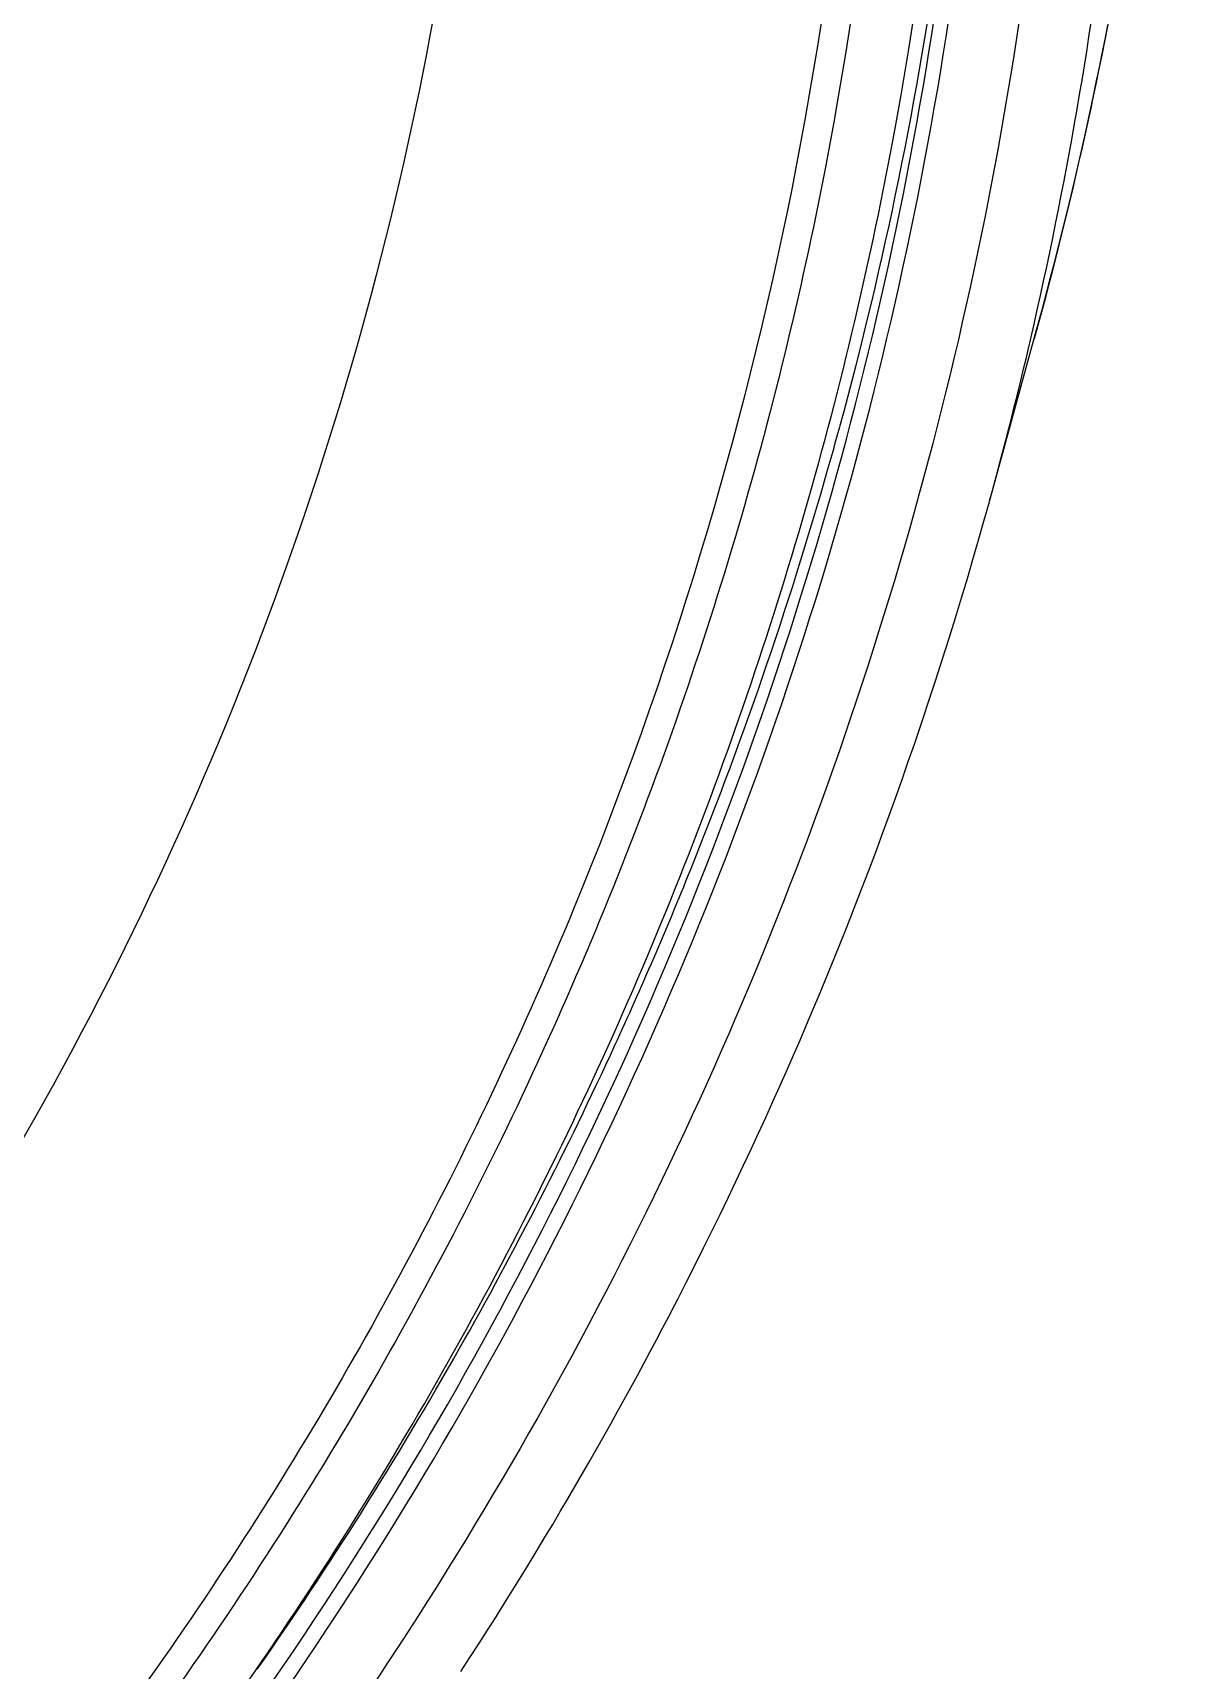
# Model space of a CAD drawing. Extents: x 1777 to 3131, y 3495 to 4487.
# Drawn here: x 2327.91 to 2344.53, y 4068.55 to 4092.01 of the extents above; entities that cross this region are included whole.
import ezdxf

# ---------------------------------------------------------------- set-up
doc = ezdxf.new("R2010")
doc.units = 0
doc.header["$LTSCALE"] = 30
doc.header["$MEASUREMENT"] = 0
doc.layers.add('F3A55-R01_DXF_CONTINUOUS_LINE', color=7, linetype='CONTINUOUS')
doc.layers.add('F3A55-R02_DXF_CONTINUOUS_LINE', color=7, linetype='CONTINUOUS')

msp = doc.modelspace()

# ---------------------------------------------------------------- linework, layer by layer
at = {"layer": 'F3A55-R01_DXF_CONTINUOUS_LINE', "color": 7, "linetype": 'Continuous'}
for p, q in [((2343.271, 4091.916, 0), (2343.311, 4092.119, 0)), ((2343.231, 4091.714, 0), (2343.271, 4091.916, 0)), ((2343.19, 4091.515, 0), (2343.231, 4091.714, 0)), ((2343.15, 4091.321, 0), (2343.19, 4091.515, 0)), ((2343.11, 4091.133, 0), (2343.15, 4091.321, 0)), ((2343.053, 4090.867, 0), (2343.11, 4091.133, 0)), ((2342.999, 4090.618, 0), (2343.053, 4090.867, 0)), ((2342.946, 4090.381, 0), (2342.999, 4090.618, 0)), ((2342.894, 4090.153, 0), (2342.946, 4090.381, 0)), ((2342.826, 4089.861, 0), (2342.894, 4090.153, 0)), ((2342.76, 4089.582, 0), (2342.826, 4089.861, 0)), ((2342.695, 4089.315, 0), (2342.76, 4089.582, 0)), ((2342.618, 4089.005, 0), (2342.695, 4089.315, 0)), ((2342.55, 4088.734, 0), (2342.618, 4089.005, 0)), ((2342.477, 4088.451, 0), (2342.55, 4088.734, 0)), ((2342.443, 4088.321, 0), (2342.477, 4088.451, 0)), ((2342.368, 4088.041, 0), (2342.443, 4088.321, 0)), ((2342.291, 4087.755, 0), (2342.368, 4088.041, 0)), ((2341.613, 4085.295, 0), (2342.291, 4087.755, 0)), ((2341.535, 4085.015, 0), (2341.613, 4085.294, 0)), ((2341.453, 4084.727, 0), (2341.535, 4085.015, 0)), ((2341.378, 4084.468, 0), (2341.453, 4084.727, 0)), ((2341.299, 4084.196, 0), (2341.378, 4084.468, 0)), ((2341.215, 4083.915, 0), (2341.299, 4084.196, 0)), ((2341.127, 4083.629, 0), (2341.215, 4083.915, 0)), ((2341.037, 4083.339, 0), (2341.127, 4083.629, 0)), ((2340.944, 4083.044, 0), (2341.037, 4083.339, 0)), ((2340.848, 4082.744, 0), (2340.944, 4083.044, 0)), ((2340.748, 4082.441, 0), (2340.848, 4082.744, 0)), ((2340.666, 4082.195, 0), (2340.748, 4082.441, 0)), ((2340.582, 4081.947, 0), (2340.666, 4082.195, 0)), ((2340.452, 4081.57, 0), (2340.54, 4081.822, 0)), ((2340.54, 4081.822, 0), (2340.582, 4081.947, 0)), ((2340.363, 4081.315, 0), (2340.452, 4081.57, 0)), ((2340.272, 4081.059, 0), (2340.363, 4081.315, 0)), ((2340.179, 4080.8, 0), (2340.272, 4081.059, 0)), ((2340.083, 4080.539, 0), (2340.179, 4080.8, 0)), ((2339.985, 4080.275, 0), (2340.083, 4080.539, 0)), ((2339.885, 4080.01, 0), (2339.985, 4080.275, 0)), ((2339.783, 4079.742, 0), (2339.885, 4080.01, 0)), ((2339.678, 4079.472, 0), (2339.783, 4079.742, 0)), ((2339.571, 4079.2, 0), (2339.678, 4079.472, 0)), ((2339.461, 4078.925, 0), (2339.571, 4079.2, 0)), ((2339.348, 4078.647, 0), (2339.461, 4078.925, 0)), ((2339.262, 4078.437, 0), (2339.348, 4078.647, 0)), ((2339.174, 4078.226, 0), (2339.262, 4078.437, 0)), ((2339.085, 4078.013, 0), (2339.174, 4078.226, 0)), ((2338.901, 4077.582, 0), (2338.994, 4077.798, 0)), ((2338.994, 4077.798, 0), (2339.085, 4078.013, 0)), ((2338.807, 4077.364, 0), (2338.901, 4077.582, 0)), ((2338.711, 4077.144, 0), (2338.807, 4077.364, 0)), ((2338.612, 4076.923, 0), (2338.711, 4077.144, 0)), ((2338.513, 4076.699, 0), (2338.612, 4076.923, 0)), ((2338.411, 4076.474, 0), (2338.513, 4076.699, 0)), ((2338.307, 4076.247, 0), (2338.411, 4076.474, 0)), ((2338.201, 4076.019, 0), (2338.307, 4076.247, 0)), ((2338.093, 4075.788, 0), (2338.201, 4076.019, 0)), ((2337.983, 4075.555, 0), (2338.093, 4075.788, 0)), ((2337.871, 4075.321, 0), (2337.983, 4075.555, 0)), ((2337.756, 4075.084, 0), (2337.871, 4075.321, 0)), ((2337.639, 4074.846, 0), (2337.756, 4075.084, 0)), ((2337.52, 4074.606, 0), (2337.639, 4074.846, 0)), ((2337.399, 4074.363, 0), (2337.52, 4074.606, 0)), ((2337.275, 4074.119, 0), (2337.399, 4074.363, 0)), ((2336.933, 4073.456, 0), (2337.02, 4073.623, 0)), ((2337.02, 4073.623, 0), (2337.106, 4073.789, 0)), ((2336.844, 4073.288, 0), (2336.933, 4073.456, 0)), ((2336.664, 4072.949, 0), (2336.754, 4073.119, 0)), ((2336.754, 4073.119, 0), (2336.844, 4073.288, 0)), ((2336.571, 4072.778, 0), (2336.664, 4072.949, 0)), ((2336.478, 4072.606, 0), (2336.571, 4072.778, 0)), ((2336.287, 4072.259, 0), (2336.383, 4072.433, 0)), ((2336.383, 4072.433, 0), (2336.478, 4072.606, 0)), ((2336.189, 4072.084, 0), (2336.287, 4072.259, 0)), ((2336.091, 4071.908, 0), (2336.189, 4072.084, 0)), ((2335.889, 4071.552, 0), (2335.99, 4071.731, 0)), ((2335.99, 4071.731, 0), (2336.091, 4071.908, 0)), ((2335.786, 4071.373, 0), (2335.889, 4071.552, 0)), ((2335.681, 4071.192, 0), (2335.786, 4071.373, 0)), ((2335.467, 4070.827, 0), (2335.575, 4071.01, 0)), ((2335.575, 4071.01, 0), (2335.681, 4071.192, 0)), ((2335.358, 4070.643, 0), (2335.467, 4070.827, 0)), ((2335.247, 4070.458, 0), (2335.358, 4070.643, 0)), ((2335.135, 4070.272, 0), (2335.247, 4070.458, 0)), ((2334.905, 4069.895, 0), (2335.021, 4070.084, 0)), ((2335.021, 4070.084, 0), (2335.135, 4070.272, 0)), ((2334.787, 4069.705, 0), (2334.905, 4069.895, 0)), ((2334.668, 4069.514, 0), (2334.787, 4069.705, 0)), ((2334.547, 4069.321, 0), (2334.668, 4069.514, 0)), ((2334.299, 4068.932, 0), (2334.424, 4069.127, 0)), ((2334.424, 4069.127, 0), (2334.547, 4069.321, 0)), ((2334.173, 4068.735, 0), (2334.299, 4068.932, 0)), ((2334.044, 4068.537, 0), (2334.173, 4068.735, 0))]:
    msp.add_line(p, q, dxfattribs=at)
at = {"layer": 'F3A55-R01_DXF_CONTINUOUS_LINE', "color": 7, "linetype": 'Continuous', "elevation": 0}
msp.add_lwpolyline([(2337.106, 4073.789), (2337.149, 4073.872), (2337.275, 4074.119)], dxfattribs=at)
at = {"layer": 'F3A55-R01_DXF_CONTINUOUS_LINE', "color": 9, "linetype": 'Continuous'}
for centre, radius, start, end in [((2284.816, 4101.26, 0), 56.648, 344.7596, 359.5098), ((2284.819, 4100.947, 0), 58.912, 346.93958, 359.9729), ((2284.77, 4100.976, 0), 58.967, 344.59136, 346.923), ((2284.545, 4101.326, 0), 56.926, 344.3491, 344.7668), ((2284.395, 4101.375, 0), 57.083, 338.0269, 344.3433), ((2284.092, 4101.497, 0), 57.41, 335.29896, 338.02699), ((2283.904, 4101.586, 0), 57.618, 330.43499, 335.29655), ((2283.468, 4101.838, 0), 58.122, 325.08292, 330.43053)]:
    msp.add_arc(centre, radius, start, end, dxfattribs=at)
for points, knots in [([(2291.632, 4163.749, 0), (2295.944, 4163.049, 0), (2304.434, 4160.78, 0), (2316.168, 4154.894, 0), (2326.405, 4146.785, 0), (2334.693, 4136.797, 0), (2340.671, 4125.36, 0), (2344.078, 4112.966, 0), (2344.762, 4100.161, 0), (2343.382, 4091.714, 0), (2342.255, 4087.625, 0)], [0, 0, 0, 0, 0.127243, 0.253926, 0.379839, 0.504913, 0.62922, 0.752956, 0.876436, 1, 1, 1, 1]), ([(2308.828, 4048.902, 0), (2313.83, 4051.4, 0), (2323.155, 4057.788, 0), (2333.856, 4070.803, 0), (2340.405, 4086.203, 0), (2341.636, 4097.29, 0), (2341.445, 4102.759, 0)], [0, 0, 0, 0, 0.252968, 0.503673, 0.752384, 1, 1, 1, 1]), ([(2308.919, 4048.68, 0), (2313.942, 4051.189, 0), (2323.305, 4057.604, 0), (2334.044, 4070.675, 0), (2340.613, 4086.141, 0), (2341.84, 4097.274, 0), (2341.643, 4102.766, 0)], [0, 0, 0, 0, 0.252969, 0.503672, 0.752383, 1, 1, 1, 1]), ([(2342.684, 4100.746, 0), (2342.678, 4095.328, 0), (2341.136, 4084.405, 0), (2334.324, 4069.315, 0), (2323.579, 4056.573, 0), (2314.324, 4050.302, 0), (2309.375, 4047.824, 0)], [0, 0, 0, 0, 0.247599, 0.496353, 0.747078, 1, 1, 1, 1])]:
    msp.add_open_spline(points, degree=3, knots=knots, dxfattribs=at)
at = {"layer": 'F3A55-R02_DXF_CONTINUOUS_LINE', "color": 7, "linetype": 'Continuous'}
msp.add_open_spline([(2283.641, 4042.73, 0), (2287.455, 4042.882, 0), (2295.063, 4043.893, 0), (2305.964, 4047.48, 0), (2315.97, 4053.009, 0), (2324.712, 4060.282, 0), (2331.871, 4069.035, 0), (2337.183, 4078.953, 0), (2340.451, 4089.668, 0), (2341.186, 4097.097, 0), (2341.185, 4100.798, 0)], degree=3, knots=[0, 0, 0, 0, 0.126971, 0.253597, 0.379663, 0.505021, 0.629623, 0.75353, 0.876905, 1, 1, 1, 1], dxfattribs=at)
at = {"layer": 'F3A55-R02_DXF_CONTINUOUS_LINE', "color": 9, "linetype": 'Continuous'}
for points, knots in [([(2340.26, 4100.555, 0), (2340.261, 4096.929, 0), (2339.544, 4089.648, 0), (2336.354, 4079.143, 0), (2331.167, 4069.413, 0), (2324.175, 4060.814, 0), (2315.631, 4053.655, 0), (2305.846, 4048.193, 0), (2295.178, 4044.621, 0), (2287.725, 4043.586, 0), (2283.987, 4043.414, 0)], [0, 0, 0, 0, 0.123071, 0.246424, 0.370316, 0.49491, 0.620269, 0.746349, 0.872998, 1, 1, 1, 1]), ([(2339.843, 4100.535, 0), (2339.844, 4096.939, 0), (2339.133, 4089.717, 0), (2335.973, 4079.299, 0), (2330.836, 4069.646, 0), (2323.908, 4061.113, 0), (2315.443, 4054.005, 0), (2305.746, 4048.576, 0), (2295.171, 4045.019, 0), (2287.782, 4043.98, 0), (2284.075, 4043.803, 0)], [0, 0, 0, 0, 0.123073, 0.246428, 0.370321, 0.494914, 0.620272, 0.74635, 0.872998, 1, 1, 1, 1]), ([(2333.649, 4092.238, 0), (2333.133, 4089.401, 0), (2331.603, 4083.795, 0), (2327.9, 4075.895, 0), (2322.887, 4068.703, 0), (2314.649, 4060.327, 0), (2301.821, 4052.573, 0), (2290.073, 4050.007, 0), (2284.168, 4049.686, 0)], [0, 0, 0, 0, 0.123276, 0.246976, 0.37126, 0.496205, 0.747178, 1, 1, 1, 1])]:
    msp.add_open_spline(points, degree=3, knots=knots, dxfattribs=at)

doc.saveas('drawing.dxf')
